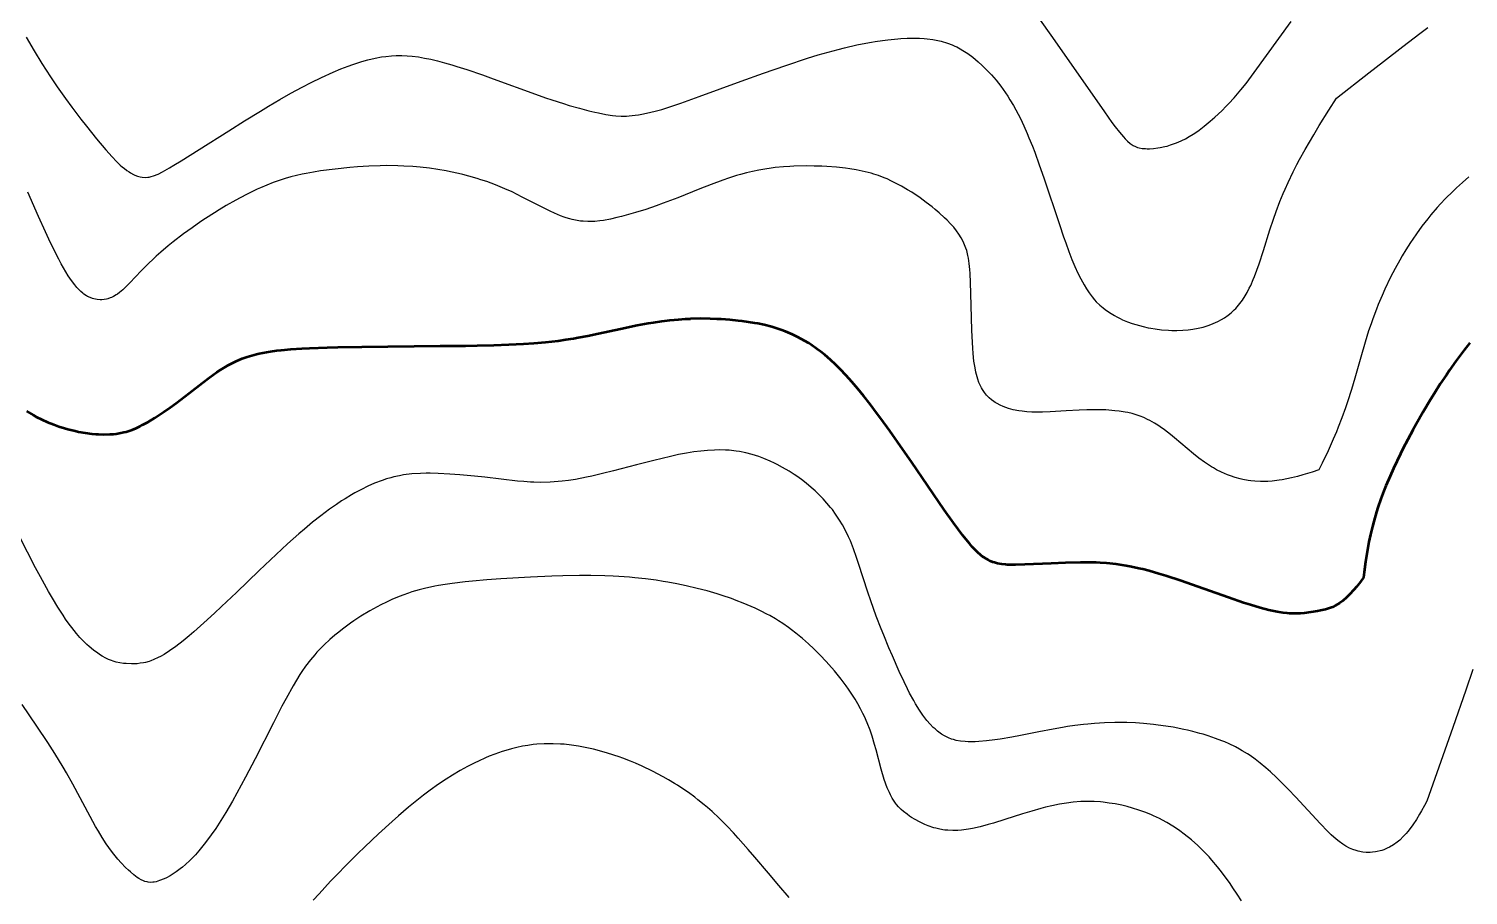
# Model space of a CAD drawing. Header units: metres. Extents: x 545098 to 555652, y 1854398 to 1862642.
# Drawn here: x 546805.4 to 547162.6, y 1859426 to 1859641 of the extents above; entities that cross this region are included whole.
import ezdxf

# ---------------------------------------------------------------- set-up
doc = ezdxf.new("R2010")
doc.units = ezdxf.units.M
doc.header["$LTSCALE"] = 6.8
doc.layers.add('1', color=7, linetype='Continuous', lineweight=25)
doc.layers.add('2', color=7, linetype='Continuous', lineweight=53)

msp = doc.modelspace()

# ---------------------------------------------------------------- linework, layer by layer
at = {"layer": '1'}
for points in [[(547055.97, 1859643.72), (547059.4, 1859638.88), (547072.31, 1859620.39), (547074.18, 1859617.79), (547074.99, 1859616.71), (547076.07, 1859615.32), (547077.01, 1859614.19), (547077.44, 1859613.72), (547078.05, 1859613.11), (547078.69, 1859612.56), (547079.17, 1859612.22), (547079.44, 1859612.05), (547079.98, 1859611.78), (547080.53, 1859611.58)], [(547080.53, 1859611.58), (547080.9, 1859611.48), (547081.69, 1859611.34), (547082.46, 1859611.27), (547082.87, 1859611.25), (547083.5, 1859611.25), (547084.51, 1859611.31), (547085.58, 1859611.43), (547086.13, 1859611.52), (547087.26, 1859611.76), (547087.85, 1859611.91), (547088.74, 1859612.18), (547089.95, 1859612.6), (547090.56, 1859612.85), (547091.49, 1859613.26), (547092.42, 1859613.73), (547093.36, 1859614.25), (547094.29, 1859614.83), (547095.22, 1859615.45), (547095.84, 1859615.89), (547097.06, 1859616.81), (547098.56, 1859618.05), (547099.73, 1859619.09), (547101.42, 1859620.69), (547102.49, 1859621.77), (547103.18, 1859622.49), (547104.48, 1859623.91), (547106.16, 1859625.85), (547107.45, 1859627.45), (547109.48, 1859630.13), (547118.66, 1859642.82)], [(547109.24, 1859578.81), (547109.56, 1859579.57), (547110.16, 1859581.12), (547110.73, 1859582.71), (547111.8, 1859586), (547113.36, 1859591.1), (547114.23, 1859593.79), (547114.88, 1859595.67), (547115.8, 1859598.12), (547116.65, 1859600.18), (547117.11, 1859601.25), (547117.86, 1859602.9), (547119.13, 1859605.5), (547120.07, 1859607.32), (547120.74, 1859608.56), (547122.13, 1859611.05), (547124.26, 1859614.71), (547125.62, 1859616.98), (547127.99, 1859620.82), (547129.87, 1859623.77), (547137.94, 1859630.12), (547141.51, 1859632.9), (547146.33, 1859636.63), (547150.59, 1859639.87), (547152.53, 1859641.31)], [(546804.79, 1859638.94), (546806.72, 1859635.58), (546808.66, 1859632.41), (546810.78, 1859629.09), (546812.46, 1859626.6), (546814.5, 1859623.69), (546816.07, 1859621.54), (546818.32, 1859618.59), (546819.71, 1859616.82), (546822.22, 1859613.74), (546824.54, 1859611), (546826.12, 1859609.24), (546827.19, 1859608.12), (546828.13, 1859607.21), (546828.7, 1859606.7), (546829.06, 1859606.4), (546829.75, 1859605.87), (546830.31, 1859605.48), (546830.67, 1859605.26), (546831.38, 1859604.87), (546831.73, 1859604.71), (546832.41, 1859604.45), (546833.07, 1859604.27), (546833.51, 1859604.19), (546834.38, 1859604.13), (546834.97, 1859604.16), (546835.28, 1859604.2), (546835.8, 1859604.32), (546836.39, 1859604.51), (546837.48, 1859604.97), (546838.62, 1859605.55), (546840.36, 1859606.52), (546841.4, 1859607.13), (546843.2, 1859608.23), (546847.71, 1859611.06), (546855.03, 1859615.7), (546858.97, 1859618.17), (546862.94, 1859620.61), (546864.89, 1859621.79), (546867.73, 1859623.47), (546870.44, 1859625.01), (546873.29, 1859626.56), (546875.46, 1859627.68), (546878.04, 1859628.95), (546880.97, 1859630.27), (546882.84, 1859631.04), (546884.64, 1859631.73), (546885.8, 1859632.15), (546888.07, 1859632.87), (546889.54, 1859633.29), (546891.34, 1859633.72), (546892.96, 1859634.02), (546894.05, 1859634.17), (546895.42, 1859634.3), (546896.54, 1859634.36), (546897.98, 1859634.36), (546899.31, 1859634.31), (546900.54, 1859634.21), (546902.13, 1859634.01), (546903.63, 1859633.76), (546905.21, 1859633.44), (546906.86, 1859633.05), (546908.59, 1859632.59), (546910.39, 1859632.07), (546911.62, 1859631.69), (546914.13, 1859630.88), (546918, 1859629.55), (546920.6, 1859628.63), (546931.14, 1859624.78), (546933.61, 1859623.91), (546935.17, 1859623.38), (546938.09, 1859622.43), (546939.46, 1859622.01), (546942.02, 1859621.28), (546944.37, 1859620.66), (546945.84, 1859620.32), (546946.78, 1859620.12), (546948.57, 1859619.78), (546950.27, 1859619.52), (546951.11, 1859619.43), (546952.38, 1859619.36), (546953.71, 1859619.36), (546954.41, 1859619.39), (546955.89, 1859619.54), (546956.68, 1859619.66), (546957.94, 1859619.89), (546959.8, 1859620.3), (546960.81, 1859620.56), (546962.45, 1859621.02), (546965.19, 1859621.88), (546967.24, 1859622.56), (546971.78, 1859624.17), (546982.16, 1859627.98), (546987.69, 1859629.99), (546993.23, 1859631.94), (546998.65, 1859633.72), (547001.26, 1859634.52), (547003.79, 1859635.24), (547006.24, 1859635.9), (547007.82, 1859636.29)], [(547007.82, 1859636.29), (547010.89, 1859637), (547013.08, 1859637.44), (547014.5, 1859637.7), (547015.43, 1859637.86), (547017.23, 1859638.13), (547018.54, 1859638.3), (547019.39, 1859638.39), (547021.03, 1859638.55), (547021.83, 1859638.6), (547023.38, 1859638.68), (547024.86, 1859638.7), (547026.41, 1859638.67), (547027.6, 1859638.59), (547028.32, 1859638.52), (547029.7, 1859638.34), (547031, 1859638.1), (547031.83, 1859637.91), (547033.39, 1859637.44), (547034.5, 1859637.03), (547035.2, 1859636.72), (547035.66, 1859636.5), (547036.55, 1859636.03), (547037.2, 1859635.66), (547038.45, 1859634.84), (547039.65, 1859633.94), (547040.95, 1859632.84), (547041.97, 1859631.9), (547043, 1859630.9), (547044.28, 1859629.55), (547045.43, 1859628.22), (547046.58, 1859626.76), (547047.15, 1859625.98), (547048.3, 1859624.3), (547048.87, 1859623.39), (547049.73, 1859621.95), (547050.88, 1859619.86), (547051.45, 1859618.73), (547052.31, 1859616.93), (547053.16, 1859615.01), (547053.59, 1859613.99), (547054.44, 1859611.85), (547055.01, 1859610.36), (547056.15, 1859607.24), (547057.27, 1859603.99), (547061.13, 1859592.47), (547062.19, 1859589.37), (547062.71, 1859587.88), (547063.49, 1859585.77), (547064.25, 1859583.8), (547065, 1859582), (547065.73, 1859580.38), (547066.45, 1859578.93), (547067.24, 1859577.5), (547067.85, 1859576.48), (547068.53, 1859575.46), (547069.28, 1859574.46), (547069.86, 1859573.76), (547070.29, 1859573.29), (547071.14, 1859572.45), (547071.97, 1859571.74), (547072.52, 1859571.33), (547073.59, 1859570.6), (547074.77, 1859569.88), (547075.35, 1859569.55), (547076.22, 1859569.1), (547076.81, 1859568.82), (547078, 1859568.32), (547079.22, 1859567.87), (547080.07, 1859567.6), (547081.88, 1859567.13), (547083.17, 1859566.84), (547083.84, 1859566.71), (547084.88, 1859566.54), (547086.5, 1859566.33), (547088.19, 1859566.19), (547089.05, 1859566.16), (547090.23, 1859566.15), (547091.73, 1859566.2), (547093.11, 1859566.32), (547094.21, 1859566.46), (547095.59, 1859566.71), (547096.83, 1859567.01), (547098.06, 1859567.38), (547098.67, 1859567.6), (547099.87, 1859568.09), (547100.46, 1859568.37), (547101.32, 1859568.84), (547102.07, 1859569.29), (547102.98, 1859569.93), (547103.76, 1859570.56), (547104.51, 1859571.25), (547104.87, 1859571.62), (547105.22, 1859572.01), (547105.89, 1859572.83), (547106.53, 1859573.7), (547107.19, 1859574.74), (547107.7, 1859575.61), (547108.24, 1859576.64), (547108.59, 1859577.35), (547109.24, 1859578.81)], [(546876.03, 1859605.47), (546874.21, 1859605.13), (546873.28, 1859604.94), (546870.47, 1859604.26), (546869.03, 1859603.84), (546867.06, 1859603.2), (546866.05, 1859602.83), (546864.51, 1859602.23), (546862.92, 1859601.56), (546862.11, 1859601.2), (546859.61, 1859599.98), (546857.9, 1859599.09), (546856.75, 1859598.46), (546854.43, 1859597.13), (546852.68, 1859596.09), (546851.53, 1859595.37), (546849.24, 1859593.9), (546848.12, 1859593.15), (546845.93, 1859591.64), (546843.83, 1859590.12), (546841.23, 1859588.13), (546840.03, 1859587.16), (546838.17, 1859585.58), (546837.04, 1859584.57), (546836.34, 1859583.92), (546835.03, 1859582.66), (546833.29, 1859580.91), (546830.46, 1859577.94), (546829.28, 1859576.75), (546828.73, 1859576.24), (546827.93, 1859575.57), (546827.41, 1859575.19), (546827.07, 1859574.97), (546826.42, 1859574.59), (546825.94, 1859574.35), (546825.62, 1859574.22), (546825.01, 1859574.01), (546824.71, 1859573.93), (546824.11, 1859573.82), (546823.52, 1859573.77), (546823.13, 1859573.77), (546822.36, 1859573.83), (546821.58, 1859573.98), (546821.2, 1859574.08), (546820.61, 1859574.3), (546820.02, 1859574.59), (546819.71, 1859574.76), (546819.1, 1859575.18), (546818.79, 1859575.42), (546818.32, 1859575.83), (546817.67, 1859576.48), (546817.33, 1859576.85), (546816.83, 1859577.46), (546816.04, 1859578.52), (546815.21, 1859579.75), (546814.64, 1859580.67), (546813.47, 1859582.71), (546812.87, 1859583.82), (546811.64, 1859586.22), (546810.38, 1859588.81), (546809.54, 1859590.63), (546807.83, 1859594.45), (546805.21, 1859600.51)], [(547037.94, 1859586.56), (547037.61, 1859587.44), (547037.26, 1859588.21), (547036.75, 1859589.16), (547036.21, 1859590.01), (547035.6, 1859590.87), (547034.9, 1859591.75), (547034.11, 1859592.63), (547033.25, 1859593.53), (547032.64, 1859594.13), (547031.34, 1859595.32), (547030.3, 1859596.21), (547029.58, 1859596.8), (547028.11, 1859597.94), (547026.58, 1859599.05), (547024.51, 1859600.43), (547023.47, 1859601.08), (547021.92, 1859601.98), (547021.16, 1859602.39), (547019.48, 1859603.24), (547018.38, 1859603.74), (547017.65, 1859604.04), (547016.21, 1859604.59), (547015.12, 1859604.95), (547014.4, 1859605.16), (547012.93, 1859605.55), (547012.19, 1859605.72), (547010.67, 1859606.02), (547009.11, 1859606.27), (547008.04, 1859606.41), (547005.79, 1859606.64), (547003.41, 1859606.82), (547002.16, 1859606.89), (547000.25, 1859606.96), (546998.28, 1859606.98), (546995.26, 1859606.92), (546994.24, 1859606.87), (546992.69, 1859606.76), (546990.63, 1859606.56), (546989.6, 1859606.44), (546988.06, 1859606.21), (546986.52, 1859605.94), (546985, 1859605.63), (546983.49, 1859605.27), (546982, 1859604.86), (546981.02, 1859604.57), (546979.06, 1859603.95), (546977.61, 1859603.46), (546974.75, 1859602.4), (546971.93, 1859601.29), (546966.42, 1859599.08), (546962.82, 1859597.71), (546961.06, 1859597.08), (546958.48, 1859596.2), (546955.99, 1859595.41), (546954.79, 1859595.06), (546952.47, 1859594.43), (546951.36, 1859594.15), (546949.77, 1859593.8), (546947.99, 1859593.48), (546947.14, 1859593.36), (546945.9, 1859593.23), (546944.7, 1859593.18), (546944.11, 1859593.18), (546942.93, 1859593.24), (546942.34, 1859593.29), (546941.46, 1859593.42), (546940.27, 1859593.67), (546939.66, 1859593.82), (546938.74, 1859594.1), (546938.27, 1859594.26), (546937.31, 1859594.62), (546935.82, 1859595.25), (546934.78, 1859595.74), (546932.6, 1859596.83), (546927.87, 1859599.27), (546925.32, 1859600.52), (546923.54, 1859601.33), (546921.24, 1859602.29), (546919.09, 1859603.08), (546917.62, 1859603.57), (546916.63, 1859603.88), (546914.63, 1859604.45), (546913.1, 1859604.84), (546912.08, 1859605.08), (546910.02, 1859605.53), (546908.98, 1859605.73), (546906.91, 1859606.09), (546904.84, 1859606.39), (546902.55, 1859606.66), (546900.74, 1859606.82), (546898.48, 1859606.96), (546896.99, 1859607.02), (546894.06, 1859607.05), (546892.61, 1859607.03), (546889.75, 1859606.92), (546886.94, 1859606.74), (546885.09, 1859606.58), (546881.44, 1859606.2), (546877.83, 1859605.75), (546876.03, 1859605.47)], [(547162.69, 1859604.25), (547161.15, 1859602.9), (547159.69, 1859601.56), (547158.75, 1859600.67), (547156.95, 1859598.88), (547155.68, 1859597.54), (547154.86, 1859596.63), (547153.28, 1859594.81), (547152.53, 1859593.89), (547151.08, 1859592.03), (547149.7, 1859590.13), (547148.82, 1859588.84), (547148.24, 1859587.97), (547147.12, 1859586.2), (547146.2, 1859584.67), (547145.6, 1859583.63), (547144.43, 1859581.51), (547143.31, 1859579.35), (547141.89, 1859576.38), (547141.22, 1859574.87), (547140.24, 1859572.57), (547139.77, 1859571.4), (547138.88, 1859569.04), (547138.45, 1859567.84), (547137.83, 1859566.03), (547136.96, 1859563.29), (547135.89, 1859559.56), (547134.43, 1859554.29), (547133.6, 1859551.47), (547132.65, 1859548.48)], [(547132.65, 1859548.48), (547132.12, 1859546.92), (547131.23, 1859544.46), (547130.34, 1859542.17), (547129.86, 1859540.98), (547129.08, 1859539.15), (547127.78, 1859536.25), (547126.32, 1859533.19), (547125.52, 1859531.59), (547123.81, 1859531.01), (547121.54, 1859530.32), (547120.18, 1859529.95), (547118.73, 1859529.59), (547116.43, 1859529.13), (547115.66, 1859529), (547114.51, 1859528.85), (547113.94, 1859528.79), (547112.83, 1859528.71), (547111.73, 1859528.68), (547111.02, 1859528.69), (547109.62, 1859528.76), (547108.6, 1859528.87), (547107.94, 1859528.96), (547106.64, 1859529.2), (547106.01, 1859529.35), (547104.77, 1859529.68), (547103.58, 1859530.07), (547102.81, 1859530.36), (547101.33, 1859531.01), (547100.14, 1859531.61), (547099.37, 1859532.04), (547098.87, 1859532.34), (547097.89, 1859532.97), (547097.17, 1859533.46), (547095.76, 1859534.49), (547094.37, 1859535.58), (547089.7, 1859539.54), (547088.71, 1859540.34), (547087.18, 1859541.52), (547086.12, 1859542.27), (547085.58, 1859542.63), (547084.74, 1859543.15), (547083.59, 1859543.8), (547083, 1859544.1), (547082.08, 1859544.52), (547081.14, 1859544.9), (547080.16, 1859545.23), (547079.16, 1859545.52), (547078.13, 1859545.76), (547077.42, 1859545.9), (547075.99, 1859546.12), (547074.9, 1859546.25), (547074.16, 1859546.32), (547072.68, 1859546.42), (547071.94, 1859546.45), (547070.44, 1859546.48), (547067.96, 1859546.45), (547066, 1859546.38), (547062.82, 1859546.22), (547058.83, 1859545.99), (547056.95, 1859545.92), (547055.16, 1859545.9), (547054.3, 1859545.91), (547053.05, 1859545.98), (547051.86, 1859546.09), (547051.09, 1859546.2), (547049.63, 1859546.49), (547048.49, 1859546.8), (547047.21, 1859547.26), (547046.41, 1859547.63), (547045.66, 1859548.03), (547045.18, 1859548.32), (547044.87, 1859548.53), (547044.28, 1859548.97), (547043.72, 1859549.44), (547043.45, 1859549.69), (547043.07, 1859550.09), (547042.53, 1859550.75), (547042.03, 1859551.49), (547041.8, 1859551.89), (547041.37, 1859552.78), (547041.17, 1859553.26), (547040.89, 1859554.04), (547040.56, 1859555.2), (547040.41, 1859555.83), (547040.2, 1859556.84), (547039.94, 1859558.53), (547039.74, 1859560.42), (547039.62, 1859561.79), (547039.46, 1859564.69), (547039.39, 1859566.2), (547039.3, 1859569.29), (547039.17, 1859575.34), (547039.09, 1859578.09), (547038.99, 1859580.28), (547038.92, 1859581.3), (547038.77, 1859582.73), (547038.57, 1859584.08), (547038.44, 1859584.72), (547038.13, 1859585.96), (547037.94, 1859586.56)], [(547085.67, 1859468.24), (547084.45, 1859468.39), (547082.04, 1859468.63), (547080.04, 1859468.77), (547077.85, 1859468.86), (547074.85, 1859468.88), (547072.32, 1859468.8), (547069.83, 1859468.64), (547068.19, 1859468.5), (547067.1, 1859468.38), (547064.94, 1859468.11), (547063.13, 1859467.85), (547061.94, 1859467.66), (547059.56, 1859467.24), (547056.05, 1859466.58), (547051.51, 1859465.68), (547049.31, 1859465.26), (547046.46, 1859464.77), (547045.08, 1859464.56), (547043.08, 1859464.31), (547041.17, 1859464.14), (547040.26, 1859464.1), (547039.09, 1859464.08), (547038.53, 1859464.09), (547037.72, 1859464.13), (547036.56, 1859464.25), (547035.49, 1859464.45), (547034.82, 1859464.63), (547034.39, 1859464.77), (547033.58, 1859465.08), (547032.62, 1859465.55), (547031.91, 1859465.99), (547031.57, 1859466.22), (547030.9, 1859466.73), (547030.27, 1859467.28), (547029.85, 1859467.67), (547029.05, 1859468.5), (547028.26, 1859469.4), (547027.28, 1859470.66), (547026.39, 1859471.97), (547025.46, 1859473.47), (547024.98, 1859474.31), (547023.97, 1859476.18), (547023.43, 1859477.23), (547022.59, 1859478.96), (547021.39, 1859481.54), (547019.69, 1859485.39), (547018.83, 1859487.43), (547017.54, 1859490.57), (547016.91, 1859492.15), (547015.7, 1859495.29), (547014.33, 1859499.06), (547013.6, 1859501.18), (547011.32, 1859508.3), (547010.82, 1859509.8), (547010.07, 1859511.94), (547009.27, 1859513.97), (547008.84, 1859514.95), (547008.15, 1859516.39), (547007.31, 1859517.93), (547006.59, 1859519.12), (547005.62, 1859520.57), (547004.8, 1859521.69), (547004.37, 1859522.23), (547003.47, 1859523.31), (547002.53, 1859524.35), (547001.44, 1859525.48), (547000.52, 1859526.36), (546999.57, 1859527.21), (546998.33, 1859528.25), (546997.16, 1859529.14), (546995.96, 1859530.01), (546995.35, 1859530.42), (546994.09, 1859531.23), (546992.46, 1859532.17), (546991.13, 1859532.88), (546990.45, 1859533.22), (546989.41, 1859533.7), (546987.83, 1859534.36), (546986.55, 1859534.84), (546984.91, 1859535.37), (546983.37, 1859535.77), (546981.76, 1859536.09), (546980.92, 1859536.22), (546979.18, 1859536.41), (546978.27, 1859536.46), (546976.85, 1859536.5), (546975.53, 1859536.49), (546973.79, 1859536.4), (546972.14, 1859536.24), (546970.41, 1859536.02), (546968.57, 1859535.72), (546966.65, 1859535.35), (546964.65, 1859534.92), (546960.49, 1859533.92), (546956.21, 1859532.82), (546950.51, 1859531.33), (546947.74, 1859530.64), (546945.08, 1859530.01), (546943.8, 1859529.73), (546941.07, 1859529.21)], [(546941.07, 1859529.21), (546939.37, 1859528.94), (546937.76, 1859528.74), (546936.73, 1859528.64), (546934.77, 1859528.5), (546932.48, 1859528.45), (546930.75, 1859528.49), (546929.91, 1859528.53), (546928.26, 1859528.65), (546926.66, 1859528.8), (546918.54, 1859529.75), (546916.05, 1859530.01), (546912.34, 1859530.35), (546909.92, 1859530.53), (546907, 1859530.68), (546905.02, 1859530.73), (546904.05, 1859530.73), (546902.61, 1859530.69), (546900.5, 1859530.56), (546898.41, 1859530.29), (546897.36, 1859530.11), (546895.96, 1859529.8), (546895.25, 1859529.62), (546894.18, 1859529.3), (546893.09, 1859528.95), (546891.21, 1859528.23), (546889.51, 1859527.48), (546887.94, 1859526.71), (546886.34, 1859525.85), (546885.53, 1859525.38), (546883.88, 1859524.38), (546883.04, 1859523.85), (546881.77, 1859523.01), (546880.05, 1859521.81), (546877.86, 1859520.18), (546875.84, 1859518.59), (546873.8, 1859516.89), (546872.42, 1859515.7), (546869.62, 1859513.21), (546868.22, 1859511.92), (546865.39, 1859509.27), (546862.55, 1859506.57), (546856.93, 1859501.14), (546853.27, 1859497.64), (546851.49, 1859495.97), (546848.89, 1859493.58), (546846.41, 1859491.37), (546845.22, 1859490.36), (546843.69, 1859489.1), (546841.88, 1859487.7), (546840.37, 1859486.63), (546838.97, 1859485.75), (546838.1, 1859485.26), (546837.54, 1859484.98), (546836.48, 1859484.5), (546835.74, 1859484.21), (546835.26, 1859484.05), (546834.35, 1859483.8), (546833.92, 1859483.7), (546833.09, 1859483.56), (546832.31, 1859483.47), (546831.82, 1859483.44), (546830.87, 1859483.43), (546829.54, 1859483.48), (546828.9, 1859483.54), (546827.97, 1859483.67), (546827.06, 1859483.88), (546826.61, 1859484.01), (546825.69, 1859484.33), (546825.22, 1859484.53), (546824.51, 1859484.87), (546823.64, 1859485.35), (546823.19, 1859485.62), (546822.51, 1859486.06), (546821.45, 1859486.84), (546820.37, 1859487.74), (546819.81, 1859488.25), (546818.68, 1859489.36), (546818.11, 1859489.98), (546817.24, 1859490.98), (546816.07, 1859492.45), (546815.47, 1859493.26), (546814.55, 1859494.55), (546813.92, 1859495.48), (546812.63, 1859497.5), (546811.27, 1859499.75), (546810.33, 1859501.39), (546808.32, 1859505.03), (546807.11, 1859507.29), (546801.01, 1859519.06)], [(547025.38, 1859444.77), (547024.43, 1859445.34), (547023.98, 1859445.63), (547023.34, 1859446.09), (547022.43, 1859446.8), (547021.87, 1859447.31), (547021.21, 1859447.99), (547020.72, 1859448.57), (547020.48, 1859448.87), (547020.14, 1859449.34), (547019.66, 1859450.09), (547019.22, 1859450.9), (547018.94, 1859451.47), (547018.41, 1859452.7), (547017.69, 1859454.74), (547016.92, 1859457.3), (547015.65, 1859462.1), (547015.28, 1859463.43), (547014.64, 1859465.51), (547014.15, 1859466.95), (547013.43, 1859468.8), (547012.77, 1859470.33), (547012.4, 1859471.11), (547011.81, 1859472.29), (547011.15, 1859473.48), (547010.44, 1859474.7), (547009.66, 1859475.92), (547008.82, 1859477.16), (547008.23, 1859477.98), (547006.99, 1859479.63), (547005.34, 1859481.66), (547003.95, 1859483.26), (547003.24, 1859484.04), (547001.8, 1859485.57), (547000.17, 1859487.19), (546998.85, 1859488.42), (546997.38, 1859489.72), (546995.74, 1859491.07), (546994.66, 1859491.9), (546993.94, 1859492.43), (546992.51, 1859493.42), (546991.44, 1859494.12), (546990.72, 1859494.56), (546989.29, 1859495.39), (546988.57, 1859495.79), (546987.12, 1859496.54), (546985.66, 1859497.24), (546984.68, 1859497.68), (546982.68, 1859498.52), (546980.96, 1859499.18), (546979.79, 1859499.61), (546977.42, 1859500.42), (546976.21, 1859500.8), (546973.77, 1859501.51), (546971.29, 1859502.16), (546968.49, 1859502.82), (546966.23, 1859503.28), (546963.96, 1859503.71), (546962.81, 1859503.9), (546961.08, 1859504.16), (546958.47, 1859504.51), (546955.83, 1859504.8), (546954.49, 1859504.92), (546951.8, 1859505.11), (546950.44, 1859505.18), (546948.38, 1859505.26), (546944.9, 1859505.33), (546942.1, 1859505.32), (546937.92, 1859505.24), (546935.17, 1859505.15), (546929.89, 1859504.92), (546922.57, 1859504.52), (546919.05, 1859504.27), (546915.52, 1859503.96), (546913.72, 1859503.77), (546910.44, 1859503.38), (546908.76, 1859503.13), (546907.06, 1859502.85), (546906.2, 1859502.69), (546903.6, 1859502.12), (546902.27, 1859501.78), (546900.5, 1859501.26), (546899.6, 1859500.97), (546898.25, 1859500.5), (546896.89, 1859499.97), (546895.52, 1859499.39), (546894.15, 1859498.76), (546892.78, 1859498.08), (546891.87, 1859497.6), (546890.05, 1859496.59), (546887.83, 1859495.23), (546886.1, 1859494.09), (546885.26, 1859493.5), (546883.62, 1859492.3), (546882.05, 1859491.08), (546881.38, 1859490.53), (546880.11, 1859489.43), (546878.71, 1859488.14), (546877.79, 1859487.22), (546876.91, 1859486.29), (546876.36, 1859485.67)], [(546876.36, 1859485.67), (546875.3, 1859484.42), (546874.08, 1859482.82), (546873.16, 1859481.5), (546872.71, 1859480.82), (546871.84, 1859479.42), (546870.98, 1859477.97), (546869.24, 1859474.83), (546868.23, 1859472.91), (546866.11, 1859468.8), (546861.56, 1859459.87), (546859.18, 1859455.3), (546857.02, 1859451.31), (546855.93, 1859449.37), (546854.28, 1859446.55), (546852.62, 1859443.87), (546851.79, 1859442.59), (546850.68, 1859440.97), (546849.29, 1859439.07), (546847.62, 1859437.01), (546846.78, 1859436.08), (546845.95, 1859435.21), (546845.41, 1859434.67), (546844.32, 1859433.67), (546843.52, 1859432.99), (546843, 1859432.57), (546841.97, 1859431.81), (546841.47, 1859431.47), (546840.5, 1859430.87), (546839.58, 1859430.36), (546838.99, 1859430.07), (546837.89, 1859429.63), (546837.04, 1859429.38), (546836.52, 1859429.28), (546836.18, 1859429.23), (546835.54, 1859429.21), (546835.08, 1859429.25), (546834.78, 1859429.3), (546834.2, 1859429.46), (546833.91, 1859429.57), (546833.33, 1859429.84), (546832.75, 1859430.18), (546832.35, 1859430.45), (546831.52, 1859431.07), (546830.64, 1859431.81), (546830.17, 1859432.23), (546829.45, 1859432.91), (546828.32, 1859434.09), (546827.53, 1859434.97), (546826.51, 1859436.21), (546825.68, 1859437.3), (546825.26, 1859437.88), (546824.63, 1859438.8), (546823.66, 1859440.3), (546822.68, 1859441.92), (546822.01, 1859443.07), (546820.67, 1859445.52), (546816.35, 1859453.58), (546814.79, 1859456.37), (546813.98, 1859457.76), (546811.87, 1859461.2), (546810.11, 1859463.92), (546807.41, 1859467.96), (546803.77, 1859473.33)], [(547163.69, 1859482.06), (547161.94, 1859476.9), (547158.74, 1859467.65), (547152.31, 1859449.37), (547151.75, 1859448.3), (547150.98, 1859446.92), (547150.5, 1859446.11), (547149.7, 1859444.81), (547148.84, 1859443.5), (547148.39, 1859442.87), (547147.57, 1859441.82), (547147.16, 1859441.33), (547146.53, 1859440.64), (547145.57, 1859439.71), (547144.91, 1859439.16), (547144.06, 1859438.54), (547143.02, 1859437.92), (547142.49, 1859437.66), (547141.67, 1859437.32), (547141.11, 1859437.13), (547140.73, 1859437.02), (547139.97, 1859436.84), (547139.58, 1859436.77), (547138.8, 1859436.68), (547138.28, 1859436.65), (547137.59, 1859436.64), (547137.24, 1859436.65), (547136.46, 1859436.72), (547135.3, 1859436.93), (547134.73, 1859437.08), (547133.9, 1859437.36), (547133.08, 1859437.71), (547132.18, 1859438.19), (547131.46, 1859438.65), (547130.55, 1859439.32), (547129.79, 1859439.94), (547128.59, 1859441.02), (547127.74, 1859441.85), (547125.86, 1859443.79), (547119.8, 1859450.34), (547117.88, 1859452.35), (547115.93, 1859454.32), (547114.96, 1859455.27), (547113.51, 1859456.62), (547112.38, 1859457.62), (547110.97, 1859458.78), (547109.7, 1859459.75), (547108.43, 1859460.65), (547107.78, 1859461.08), (547106.48, 1859461.88), (547105.81, 1859462.27), (547104.8, 1859462.81), (547103.23, 1859463.58), (547102.15, 1859464.06), (547101.41, 1859464.36), (547099.88, 1859464.94), (547098.08, 1859465.55), (547096.84, 1859465.94), (547095.99, 1859466.18), (547094.26, 1859466.63), (547092.94, 1859466.95), (547092.04, 1859467.15), (547089.33, 1859467.68), (547087.5, 1859467.98), (547085.67, 1859468.24)], [(546994.1, 1859425.46), (546991.54, 1859428.43), (546988.97, 1859431.45), (546985.59, 1859435.46), (546983.93, 1859437.4), (546981.46, 1859440.19), (546980.25, 1859441.51), (546978.66, 1859443.18), (546976.7, 1859445.13), (546974.95, 1859446.76), (546973.79, 1859447.79), (546973.01, 1859448.45), (546971.45, 1859449.72), (546970.67, 1859450.33), (546969.09, 1859451.49), (546967.48, 1859452.6), (546966.39, 1859453.31), (546965.65, 1859453.77), (546964.15, 1859454.66), (546962.86, 1859455.4), (546960.2, 1859456.79), (546957.57, 1859458.04), (546955.92, 1859458.75), (546954.68, 1859459.26), (546952.81, 1859459.99), (546951.87, 1859460.33), (546949.04, 1859461.26), (546947.63, 1859461.67), (546945.53, 1859462.22), (546943.07, 1859462.76), (546941.85, 1859462.99), (546940.04, 1859463.26), (546938.23, 1859463.46), (546937.33, 1859463.53), (546935.53, 1859463.6), (546934.63, 1859463.61), (546933.28, 1859463.58), (546931.49, 1859463.47), (546930.59, 1859463.38), (546929.24, 1859463.2), (546927.88, 1859462.97), (546926.52, 1859462.68), (546925.16, 1859462.34), (546923.79, 1859461.95), (546922.88, 1859461.67), (546921.05, 1859461.03), (546919.68, 1859460.5), (546918.77, 1859460.12), (546916.96, 1859459.3), (546916.06, 1859458.87), (546914.26, 1859457.96), (546912.48, 1859456.98)], [(546912.48, 1859456.98), (546910.53, 1859455.82), (546908.99, 1859454.85), (546907.07, 1859453.57), (546904.98, 1859452.07), (546903.32, 1859450.82), (546902.09, 1859449.85), (546899.63, 1859447.84), (546897.18, 1859445.73), (546895.54, 1859444.28), (546892.22, 1859441.24), (546888.83, 1859438.04), (546887.1, 1859436.37), (546884.44, 1859433.73), (546881.71, 1859430.94), (546880.31, 1859429.47), (546877.43, 1859426.38), (546875.96, 1859424.75)], [(547106.3, 1859424.61), (547105.24, 1859426.29), (547104.19, 1859427.89), (547103.49, 1859428.92), (547102.09, 1859430.86), (547101.05, 1859432.22), (547100.35, 1859433.09), (547098.96, 1859434.74), (547098.26, 1859435.52), (547096.86, 1859436.99), (547095.46, 1859438.36), (547093.9, 1859439.75), (547092.1, 1859441.19), (547091.03, 1859441.97), (547089.96, 1859442.71), (547089.24, 1859443.17), (547087.79, 1859444.04), (547086.71, 1859444.64), (547085.98, 1859445.02), (547084.52, 1859445.71), (547083.79, 1859446.03), (547082.33, 1859446.62), (547080.86, 1859447.15), (547079.23, 1859447.66), (547077.92, 1859448.02), (547076.62, 1859448.33), (547074.98, 1859448.66), (547073.51, 1859448.9), (547072.03, 1859449.08), (547071.29, 1859449.15), (547069.8, 1859449.25), (547067.94, 1859449.28), (547066.44, 1859449.24), (547064.56, 1859449.1), (547062.86, 1859448.89), (547061.14, 1859448.6), (547059.23, 1859448.21), (547057.69, 1859447.84), (547056.54, 1859447.53), (547054.26, 1859446.88), (547052, 1859446.19), (547047.6, 1859444.79), (547044.8, 1859443.93), (547043.44, 1859443.54), (547041.46, 1859443.02), (547039.55, 1859442.6), (547038.62, 1859442.43), (547037.41, 1859442.25), (547036.82, 1859442.18), (547035.95, 1859442.11), (547034.69, 1859442.07), (547033.47, 1859442.12), (547032.68, 1859442.2), (547032.17, 1859442.28), (547031.17, 1859442.47), (547030.44, 1859442.64), (547029.97, 1859442.77), (547028.61, 1859443.23), (547027.75, 1859443.58), (547026.39, 1859444.22), (547025.38, 1859444.77)]]:
    msp.add_lwpolyline(points, dxfattribs=at)
at = {"layer": '2'}
for points in [[(546804.86, 1859546.11), (546805.43, 1859545.76), (546806.55, 1859545.12), (546807.26, 1859544.75), (546808.68, 1859544.05), (546810.09, 1859543.42), (546811.64, 1859542.8), (546812.87, 1859542.36), (546814.24, 1859541.92), (546815.14, 1859541.66), (546816.91, 1859541.22), (546817.77, 1859541.03), (546819.44, 1859540.73), (546821.05, 1859540.52), (546822.08, 1859540.43), (546822.75, 1859540.39), (546824.02, 1859540.35), (546825.52, 1859540.39), (546826.46, 1859540.46), (546827.07, 1859540.53), (546828.22, 1859540.72), (546829.04, 1859540.9), (546829.57, 1859541.04), (546831.1, 1859541.53), (546832.07, 1859541.93), (546833.03, 1859542.38), (546833.66, 1859542.7), (546834.92, 1859543.39), (546836.73, 1859544.48), (546838.2, 1859545.43), (546838.95, 1859545.94), (546840.47, 1859547), (546842.02, 1859548.13), (546843.07, 1859548.92), (546845.2, 1859550.57), (546848.52, 1859553.2), (546850.25, 1859554.51), (546852.04, 1859555.78), (546852.97, 1859556.39), (546854.24, 1859557.16), (546854.88, 1859557.53), (546855.88, 1859558.06), (546856.9, 1859558.55), (546858.36, 1859559.17), (546859.58, 1859559.61), (546860.74, 1859559.97), (546861.96, 1859560.29), (546862.6, 1859560.44), (546864.42, 1859560.79), (546865.4, 1859560.95), (546866.96, 1859561.16), (546868.07, 1859561.29), (546870.47, 1859561.51), (546873.14, 1859561.7), (546875.09, 1859561.8), (546879.42, 1859561.96), (546882.12, 1859562.03), (546888.02, 1859562.13), (546907.47, 1859562.3), (546913.74, 1859562.37), (546916.69, 1859562.42), (546920.82, 1859562.52), (546924.51, 1859562.65), (546928.14, 1859562.83), (546930.74, 1859563.01), (546933.66, 1859563.26), (546936.79, 1859563.62), (546938.71, 1859563.89), (546940.54, 1859564.19), (546941.73, 1859564.4), (546944.09, 1859564.85), (546946.77, 1859565.41), (546952.25, 1859566.59), (546956.37, 1859567.44), (546959.11, 1859567.95), (546960.46, 1859568.17), (546962.47, 1859568.46), (546964.44, 1859568.7), (546966.61, 1859568.89), (546968.31, 1859569), (546969.57, 1859569.05)], [(547130.59, 1859498.45), (547129.64, 1859497.88), (547128.87, 1859497.51), (547127.91, 1859497.14), (547127.13, 1859496.9), (547125.95, 1859496.63), (547125.16, 1859496.48), (547123.54, 1859496.23), (547121.84, 1859496.01), (547120.92, 1859495.94), (547119.92, 1859495.9), (547119.39, 1859495.9), (547118.24, 1859495.95), (547117.62, 1859496), (547116.63, 1859496.12), (547115.17, 1859496.35), (547113.09, 1859496.79), (547110.96, 1859497.34), (547108.55, 1859498.06), (547106.82, 1859498.61), (547103.12, 1859499.86), (547093.91, 1859503.1), (547091.31, 1859504), (547087.58, 1859505.23), (547085.83, 1859505.78), (547083.38, 1859506.49), (547081.86, 1859506.89), (547080.88, 1859507.13), (547079.02, 1859507.53), (547077.7, 1859507.79), (547075.19, 1859508.17), (547072.81, 1859508.41), (547071.25, 1859508.51), (547070.22, 1859508.55), (547068.14, 1859508.59), (547066.34, 1859508.59), (547062.68, 1859508.51), (547059.06, 1859508.37), (547052.56, 1859508.06), (547050.22, 1859507.99), (547049.17, 1859507.99), (547048.19, 1859508.02), (547047.73, 1859508.05), (547046.84, 1859508.14), (547045.8, 1859508.33), (547045, 1859508.55), (547044.61, 1859508.69), (547044.03, 1859508.93), (547043.46, 1859509.2), (547042.5, 1859509.78), (547042.16, 1859510.02), (547041.64, 1859510.43), (547040.84, 1859511.14), (547039.98, 1859512), (547039.52, 1859512.49), (547038.8, 1859513.3), (547037.21, 1859515.27), (547034.84, 1859518.45), (547032.58, 1859521.65), (547024.44, 1859533.53), (547022.29, 1859536.63), (547019.02, 1859541.27), (547016.84, 1859544.28), (547015.77, 1859545.73), (547014.17, 1859547.83), (547012.62, 1859549.82), (547011.11, 1859551.67), (547009.66, 1859553.38), (547008.26, 1859554.94), (547006.75, 1859556.53), (547005.58, 1859557.68), (547004.3, 1859558.88), (547002.91, 1859560.08), (547001.83, 1859560.95), (547001.03, 1859561.55), (546999.46, 1859562.64), (546998.94, 1859562.98), (546997.92, 1859563.6), (546996.23, 1859564.52), (546994.88, 1859565.16), (546993.18, 1859565.88), (546992.04, 1859566.3), (546991.28, 1859566.56), (546989.76, 1859567.03), (546987.86, 1859567.52), (546986.32, 1859567.85), (546985.56, 1859567.99), (546984.01, 1859568.24), (546982.46, 1859568.46), (546981.42, 1859568.58), (546979.33, 1859568.78), (546977.21, 1859568.93), (546976.14, 1859568.99), (546974.52, 1859569.05), (546972.07, 1859569.09), (546969.57, 1859569.05)], [(547162.97, 1859563.05), (547161.51, 1859561.21), (547159.5, 1859558.51), (547157.93, 1859556.29), (547157.16, 1859555.16), (547155.64, 1859552.87), (547154.17, 1859550.56), (547153.22, 1859549.02), (547151.38, 1859545.95), (547149.64, 1859542.91), (547148.8, 1859541.39), (547147.57, 1859539.09), (547146.37, 1859536.76), (547145.78, 1859535.57), (547144.04, 1859531.89), (547143.17, 1859529.96), (547142.15, 1859527.57), (547141.64, 1859526.32), (547140.9, 1859524.36), (547140.17, 1859522.26), (547139.82, 1859521.15), (547139.14, 1859518.79), (547138.81, 1859517.54), (547138.34, 1859515.56), (547137.95, 1859513.69), (547137.49, 1859511.19), (547137.11, 1859508.78), (547136.77, 1859506.2), (547136.61, 1859504.84), (547135.84, 1859503.8), (547134.81, 1859502.51), (547134.18, 1859501.77), (547133.14, 1859500.63), (547132.4, 1859499.9), (547131.45, 1859499.08), (547130.59, 1859498.45)]]:
    msp.add_lwpolyline(points, dxfattribs=at)

doc.saveas('drawing.dxf')
